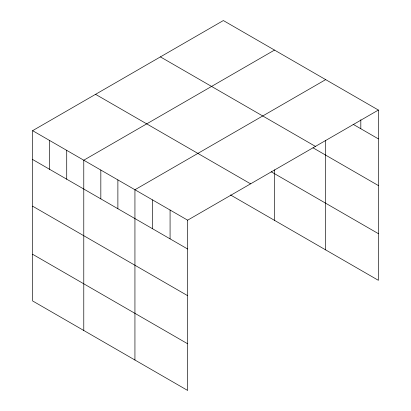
<?xml version="1.0" encoding="UTF-8"?>
<svg xmlns="http://www.w3.org/2000/svg" width="411" height="411" viewBox="0 0 411 411"><rect width="100%" height="100%" fill="white"/><g stroke="black" fill="none" stroke-linecap="round" stroke-linejoin="round"><path stroke-width="0.62" d="M32.613 130.672L187.647 220.178L187.647 390.45L32.613 300.944L32.613 130.672L223.353 20.55L378.387 110.056L378.387 280.328L230.504 194.948M274.512 50.085L83.777 160.208L83.777 330.48M325.676 79.626L134.936 189.748L134.936 360.015M187.647 220.178L378.387 110.056M353.126 124.302L378.387 138.887M160.408 56.893L315.443 146.398M313.023 147.826L378.387 185.561M271.214 171.777L378.387 233.654M95.558 94.33L250.592 183.84M32.613 159.499L187.647 249.009M32.613 206.178L187.647 295.684M32.613 254.265L187.647 343.776M360.817 119.776L360.817 128.741M325.676 140.624L325.676 249.893M274.512 169.835L274.512 220.358M170.077 210.036L170.077 238.863M152.507 199.89L152.507 228.722M117.88 179.9L117.88 208.731M100.829 170.056L100.829 198.883M66.721 150.364L66.721 179.191M49.669 140.516L49.669 169.347"/></g></svg>
